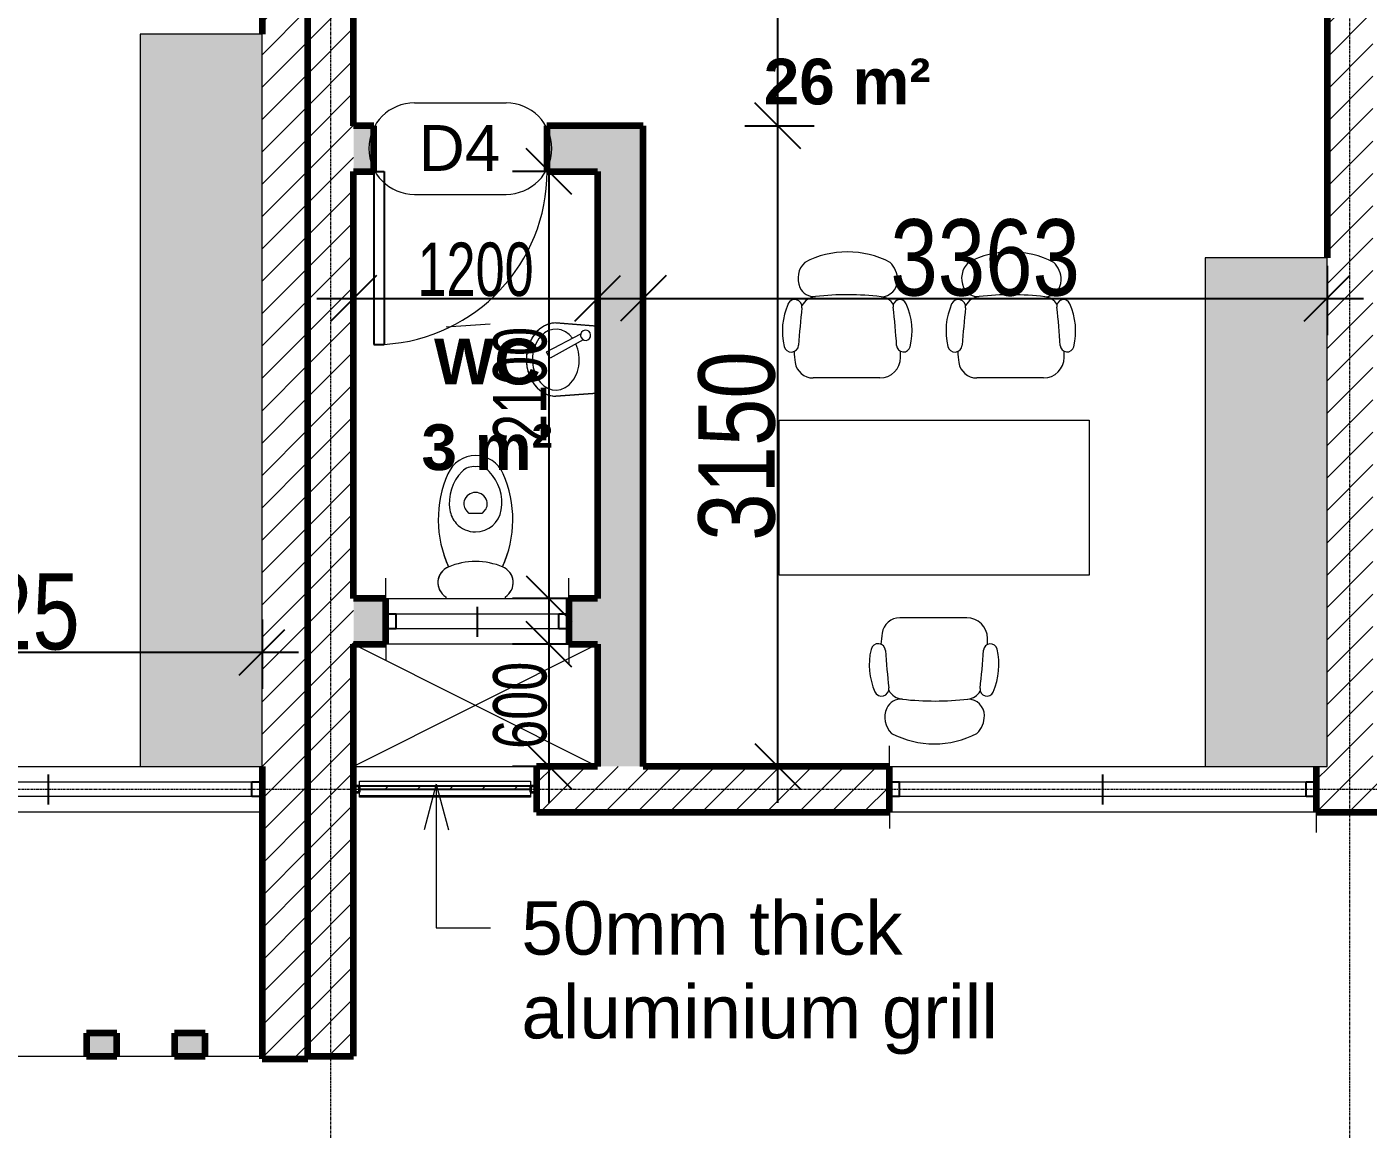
# Model space of a CAD drawing. Header units: millimetres. Extents: x -35190 to 411743, y -233114 to 23872.
# Drawn here: x 169927 to 176524, y -13685 to -8265 of the extents above; entities that cross this region are included whole.
import ezdxf

# ---------------------------------------------------------------- set-up
doc = ezdxf.new("R2010")
doc.units = ezdxf.units.MM
doc.linetypes.add('Grid Line', pattern=[22.225, 12.7, -3.175, 3.175, -3.175])
for name, color, linetype, lineweight in [('A-ANNO-DIMS', 211, 'Continuous', 9), ('A-AREA-IDEN', 2, 'Continuous', 9), ('A-DETL-GENF', 92, 'Continuous', 18), ('A-DETL-THIN', 151, 'Continuous', 18), ('A-DOOR', 31, 'Continuous', 18), ('A-DOOR-IDEN', 31, 'Continuous', 9), ('A-FLOR', 192, 'Continuous', 18), ('A-GLAZ', 151, 'Continuous', 18), ('A-GLAZ-CURT', 52, 'Continuous', 18), ('A-GLAZ-CWMG', 51, 'Continuous', 18), ('A-WALL', 113, 'Continuous', 18), ('A-WALL-PATT', 111, 'Continuous', 18), ('G-ANNO-TEXT', 231, 'Continuous', 9), ('I-FURN', 30, 'Continuous', 18), ('P-SANR-FIXT', 6, 'Continuous', 18), ('S-GRID', 1, 'Continuous', 9)]:
    doc.layers.add(name, color=color, linetype=linetype, lineweight=lineweight)
doc.styles.add('Arial_3', font='arial.ttf', dxfattribs={"width": 0.8, "height": 375})
doc.styles.add('Arial_6', font='arial.ttf', dxfattribs={"height": 525})
doc.styles.add('Arial_8', font='arial.ttf', dxfattribs={"width": 0.7, "height": 262.5})
doc.styles.add('Arial_9', font='arial.ttf', dxfattribs={"height": 180})
doc.styles.add('Arial_B', font='arialbd.ttf', dxfattribs={"height": 225})
doc.dimstyles.new('main_4_5mm', dxfattribs={"dimscale": 304.8, "dimtxt": 382.597275, "dimasz": 0.738189, "dimexe": 0.590551, "dimexo": 0.0625, "dimgap": 0.024606, "dimtad": 1, "dimdec": 0, "dimzin": 0, "dimdsep": 46, "dimtxsty": 'Arial_3', "dimblk1": 'OBLIQUE', "dimblk2": 'OBLIQUE', "dimsah": 1, "dimcen": 0.09, "dimdle": 0.590551, "dimazin": 0, "dimtfac": 1, "dimtdec": 4, "dimtix": 1, "dimtmove": 0, "dimatfit": 3, "dimfxl": 0.590551, "dimfxlon": 1, "dimtvp": 1, "dimtolj": 1, "dimtzin": 0, "dimarcsym": 2})
doc.dimstyles.new('small_3_5mm', dxfattribs={"dimscale": 304.8, "dimtxt": 267.818092, "dimasz": 0.738189, "dimexe": 0.590551, "dimexo": 0.0625, "dimgap": 0.024606, "dimtad": 1, "dimdec": 0, "dimzin": 0, "dimdsep": 46, "dimtxsty": 'Arial_8', "dimblk1": 'OBLIQUE', "dimblk2": 'OBLIQUE', "dimsah": 1, "dimcen": 0.09, "dimdle": 0.590551, "dimazin": 0, "dimtfac": 1, "dimtdec": 4, "dimtix": 1, "dimtmove": 0, "dimatfit": 3, "dimfxl": 0.590551, "dimfxlon": 1, "dimtvp": 1, "dimtolj": 1, "dimtzin": 0, "dimarcsym": 2})
pattern_1 = [(45, (140110.45, -3260.38), (-79.5495, 79.5495), [])]

# ---------------------------------------------------------------- blocks, each defined once
blk = doc.blocks.new('Sliding - 2L - SL2_1 X 1_8-V7-FIRST FLOOR')
at = {"layer": 'A-GLAZ'}
for p, q in [((-723.8, 112.5), (-723.8, 212.5)), ((1326.2, 35), (-673.8, 35)), ((-673.8, -35), (1326.2, -35)), ((-723.8, -112.5), (-723.8, -192.5)), ((1376.2, -112.5), (1376.2, -212.5))]:
    blk.add_line(p, q, dxfattribs=at)
at = {"layer": 'A-GLAZ', "lineweight": 25}
for p, q in [((326.2, -75), (326.2, 72.5)), ((-673.8, 35), (-723.8, 35)), ((-673.8, -35), (-673.8, 35)), ((1376.2, 35), (1326.2, 35)), ((1326.2, -35), (1326.2, 35)), ((-723.8, -35), (-673.8, -35)), ((1326.2, -35), (1376.2, -35))]:
    blk.add_line(p, q, dxfattribs=at)
blk = doc.blocks.new('Sliding - 2L - SL2_1 X 1_8-V8-FIRST FLOOR')
at = {"layer": 'A-GLAZ', "lineweight": 25}
for p, q in [((326.2, -75), (326.2, 72.5)), ((-673.8, 35), (-723.8, 35)), ((-673.8, -35), (-673.8, 35)), ((1376.2, 35), (1326.2, 35)), ((1326.2, -35), (1326.2, 35)), ((-723.8, -35), (-673.8, -35)), ((1326.2, -35), (1376.2, -35))]:
    blk.add_line(p, q, dxfattribs=at)
at = {"layer": 'A-GLAZ'}
for p, q in [((1326.2, 35), (-673.8, 35)), ((-673.8, -35), (1326.2, -35)), ((-723.8, -112.5), (-723.8, -192.5)), ((1376.2, -112.5), (1376.2, -212.5))]:
    blk.add_line(p, q, dxfattribs=at)
blk = doc.blocks.new('WC Dis w Cistern _7_ - 540 x 360mm-515151-FIRST FLOOR')
at = {"layer": 'P-SANR-FIXT'}
for p, q in [((-146.9, 0), (-146.9, -8.9)), ((-146.9, 0), (-146.9, -8.9)), ((146.9, -8.9), (146.9, 0)), ((146.9, -8.9), (146.9, 0)), ((-43.1, -430.6), (-30.8, -418.2)), ((-30.8, -418.2), (30.8, -418.2)), ((30.8, -418.2), (43.1, -430.6))]:
    blk.add_line(p, q, dxfattribs=at)
for centre, radius, start, end in [((-102.8, -78.7), 82.5, 122.27446, 248.81924), ((-102.8, -78.7), 82.5, 122.27446, 246.87823), ((102.8, -78.7), 82.5, 291.18076, 57.72554), ((102.8, -78.7), 82.5, 293.12177, 57.72554), ((375, -388.2), 558.4, 155.35449, 203.79689), ((375, -388.2), 558.4, 155.39027, 203.79689), ((0, 162.1), 344.3, 246.87823, 293.12177), ((-375, -388.2), 558.4, 336.20311, 24.64551), ((-375, -388.2), 558.4, 336.20311, 24.60973), ((0, -455.9), 128.2, 89.99847, 170.90608), ((0, -455.9), 128.2, 42.44528, 90.00153), ((0, -455.9), 128.2, 9.09392, 42.44528), ((90.5, -470.4), 219.9, 170.90608, 224.39736), ((-7.8, -465.9), 50, 135, 197.18646), ((7.8, -465.9), 50, 342.81705, 45), ((-90.5, -470.4), 219.9, 315.60264, 9.09392), ((0, -463.5), 58.1, 197.18646, 342.81705), ((1.4, -553), 150, 203.79689, 269.46886), ((1.4, -553), 150, 203.79689, 269.46886), ((-8.3, -567.1), 81.6, 224.39736, 275.83548), ((-1.4, -553), 150, 270.53114, 336.20311), ((-1.4, -553), 150, 270.53114, 336.20311), ((8.3, -567.1), 81.6, 264.16452, 315.60264)]:
    blk.add_arc(centre, radius, start, end, dxfattribs=at)
blk = doc.blocks.new('Steelcase Turnstone - A La Carte - Seating - Task Chair - Modified Round Back-V33-FIRST FLOOR')
at = {"layer": 'I-FURN'}
blk.add_line((160.9, -9.5), (-167.8, -9.5), dxfattribs=at)
for centre, radius, start, end in [((-167.8, -98.4), 88.9, 90, 171.56906), ((160.9, -111.1), 101.6, 0.08638, 90), ((315.7, -170.1), 577.7, 171.56906, 176.98315), ((-922.3, -112.8), 1184.9, 358.64006, 0.08638), ((12.8, -240.6), 331.6, 166.82933, 203.59988), ((-274.9, -173.3), 36.2, 3.33546, 166.82933), ((2857.8, 9.3), 3101.7, 183.33546, 186.74017), ((-2893.1, 22.1), 3142.2, 353.07189, 356.51024), ((276.9, -171.2), 33.7, 13.45869, 176.51024), ((-12.8, -240.6), 331.6, 336.15078, 13.45869), ((-258.2, -358.9), 36, 203.59988, 6.74017), ((-145.8, -321.6), 88.9, 209.82093, 263.63089), ((157, -327.3), 82.5, 276.61349, 328.40143), ((259.7, -361), 33.8, 173.07189, 336.15078), ((-131, -498.9), 111, 156.36911, 225.33537), ((-164, -484.5), 75, 83.63089, 156.36911), ((2.4, 1005.8), 1424.6, 263.63089, 276.61349), ((166.5, -490.6), 81.3, 0, 90), ((125.9, -490.6), 121.9, 314.28096, 0), ((1, -177.6), 451.9, 242.31577, 297.68423)]:
    blk.add_arc(centre, radius, start, end, dxfattribs=at)
blk = doc.blocks.new('M_Desk - 1525 x 762mm-564296-FIRST FLOOR')
at = {"layer": 'I-FURN'}
for p, q in [((-0.5, -762), (-0.5, 0)), ((-0.5, 0), (1524.5, 0)), ((1524.5, 0), (1524.5, -762)), ((1524.5, -762), (-0.5, -762))]:
    blk.add_line(p, q, dxfattribs=at)
blk = doc.blocks.new('Steelcase Turnstone - A La Carte - Seating - Task Chair - Modified Round Back-554156-FIRST FLOOR')
at = {"layer": 'I-FURN'}
blk.add_line((160.9, 9.5), (-167.8, 9.5), dxfattribs=at)
for centre, radius, start, end in [((1, 177.6), 451.9, 62.31577, 117.68423), ((-131, 498.9), 111, 134.66463, 203.63089), ((125.9, 490.6), 121.9, 360, 45.71904), ((166.5, 490.6), 81.3, 270, 360), ((-164, 484.5), 75, 203.63089, 276.36911), ((-145.8, 321.6), 88.9, 96.36911, 150.17907), ((2.4, -1005.8), 1424.6, 83.38651, 96.36911), ((157, 327.3), 82.5, 31.59857, 83.38651), ((12.8, 240.6), 331.6, 156.40012, 193.17067), ((-258.2, 358.9), 36, 353.25983, 156.40012), ((2857.8, -9.3), 3101.7, 173.25983, 176.66454), ((259.7, 361), 33.8, 23.84922, 186.92811), ((-2893.1, -22.1), 3142.2, 3.48976, 6.92811), ((-12.8, 240.6), 331.6, 346.54131, 23.84922), ((-274.9, 173.3), 36.2, 193.17067, 356.66454), ((315.7, 170.1), 577.7, 183.01685, 188.43094), ((276.9, 171.2), 33.7, 183.48976, 346.54131), ((-922.3, 112.8), 1184.9, 359.91362, 1.35994), ((-167.8, 98.4), 88.9, 188.43094, 270), ((160.9, 111.1), 101.6, 270, 359.91362)]:
    blk.add_arc(centre, radius, start, end, dxfattribs=at)
blk = doc.blocks.new('Basin - Small - Basin - Small-546006-FIRST FLOOR')
at = {"layer": 'P-SANR-FIXT'}
for p, q in [((-180, 205), (-165, 0)), ((-165, 0), (-180, 205)), ((7.1, 233.3), (37.7, 250.3)), ((97.3, 70.6), (7.1, 233.3)), ((37.7, 250.3), (126.8, 83)), ((165, 0), (180, 205)), ((180, 205), (165, 0))]:
    blk.add_line(p, q, dxfattribs=at)
for start, end in [(28, 208), (208, 28)]:
    blk.add_arc((119.5, 59), 25, start, end, dxfattribs=at)
for major_axis, ratio, start_param, end_param in [((-180, 0), 0.805556, 3.141593, 6.283185), ((150, 0), 0.766667, 5.476019, 11.537553)]:
    blk.add_ellipse((0, 205), major_axis=major_axis, ratio=ratio, start_param=start_param, end_param=end_param, dxfattribs=at)
blk.add_open_spline([(180, 205), (180, 210.5), (179.2, 221.4), (175.9, 237.3), (171.2, 250.4), (166.4, 260.6), (162.3, 267.9), (157.6, 275.1), (152.5, 282.2), (146.8, 289), (140.8, 295.5), (134.3, 301.6), (127.3, 307.6), (120, 313.2), (112.3, 318.4), (104.3, 323.3), (95.8, 327.8), (87.1, 332), (78.1, 335.7), (69, 339), (59.5, 341.9), (49.8, 344.4), (40.1, 346.4), (30.2, 348), (20.2, 349.2), (10.1, 349.8), (0, 350.1), (-10.1, 349.8), (-20.2, 349.2), (-30.2, 348), (-41.7, 346.2), (-54.7, 343.3), (-69, 339.1), (-82.7, 334), (-95.9, 327.9), (-108.4, 321), (-120, 313.3), (-131, 304.7), (-140.9, 295.5), (-149.8, 285.7), (-157.8, 275.2), (-164.5, 264.3), (-170.1, 252.9), (-174.5, 241.2), (-178.7, 225.5), (-180, 213.3), (-180, 205)], degree=3, knots=[0, 0, 0, 0, 0.035714, 0.071429, 0.107143, 0.125, 0.142857, 0.160714, 0.178571, 0.196429, 0.214286, 0.232143, 0.25, 0.267857, 0.285714, 0.303571, 0.321429, 0.339286, 0.357143, 0.375, 0.392857, 0.410714, 0.428571, 0.446429, 0.464286, 0.482143, 0.5, 0.517857, 0.535714, 0.553571, 0.571429, 0.598214, 0.625, 0.651786, 0.678571, 0.705357, 0.732143, 0.758929, 0.785714, 0.8125, 0.839286, 0.866071, 0.892857, 0.919643, 0.946429, 1, 1, 1, 1], dxfattribs=at)
blk = doc.blocks.new('M_Single-Flush - 850 x 2100mm-428653-FIRST FLOOR')
at = {"layer": 'A-DOOR', "lineweight": 25}
for p, q in [((374, 112.5), (374, 962.7)), ((425, 962.7), (374, 962.7)), ((425, 112.5), (425, 962.7)), ((425, 112.5), (374, 112.5))]:
    blk.add_line(p, q, dxfattribs=at)
at = {"layer": 'A-DOOR'}
blk.add_arc((425, 112.5), 851.7, 93.43297, 180, dxfattribs=at)
blk = doc.blocks.new('grill panel - grill panel-V68-FIRST FLOOR')
at = {"layer": 'A-GLAZ-CURT'}
for p, q in [((-420, -32.3), (-420, -15)), ((-420, -39.4), (-420, -32.3)), ((420, -32.3), (-420, -32.3)), ((420, -39.4), (-420, -39.4)), ((420, -15), (420, -32.3)), ((420, -32.3), (420, -39.4))]:
    blk.add_line(p, q, dxfattribs=at)
blk = doc.blocks.new('grill panel - grill panel-V69-FIRST FLOOR')
at = {"layer": 'A-GLAZ-CURT'}
h = blk.add_hatch(dxfattribs=at)
h.set_pattern_fill('FP_34', color=256, style=0, pattern_type=2)
h.set_pattern_definition([(45, (-31873.9, 8752.82), (-79.5495, 79.5495), [])])
h.paths.add_polyline_path([(-153.3, 0.4), (420, 0.4), (420, 14.6), (-420, 14.6), (-420, 0.4)])
for p, q in [((-420, 15), (-420, 39.4)), ((-420, 39.4), (420, 39.4)), ((420, 39.4), (420, 15))]:
    blk.add_line(p, q, dxfattribs=at)
at = {"layer": 'A-GLAZ-CURT', "lineweight": 25}
for p, q in [((-420, 14.6), (-420, 0.4)), ((420, 14.6), (-420, 14.6)), ((-420, 0.4), (420, 0.4)), ((420, 0.4), (420, 14.6))]:
    blk.add_line(p, q, dxfattribs=at)
blk = doc.blocks.new('Rectangular Mullion - 30mm Square-V70-FIRST FLOOR')
at = {"layer": 'A-GLAZ-CWMG'}
h = blk.add_hatch(dxfattribs=at)
h.set_pattern_fill('FP_35', color=256, style=0, pattern_type=2)
h.set_pattern_definition([(315, (-32323.9, -8752.82), (79.5495, 79.5495), [])])
h.paths.add_polyline_path([(-30, 15), (0, 15), (0, -15), (-30, -14.6), (-30, -0.4)])
at = {"layer": 'A-GLAZ-CWMG', "lineweight": 35}
for p, q in [((-30, 15), (0, 15)), ((-30, -14.6), (-30, 15)), ((0, 15), (0, -15)), ((0, -15), (-30, -15))]:
    blk.add_line(p, q, dxfattribs=at)
blk = doc.blocks.new('Rectangular Mullion - 30mm Square-V71-FIRST FLOOR')
at = {"layer": 'A-GLAZ-CWMG', "lineweight": 35}
for p, q in [((0, 15), (-30, 15)), ((-30, 15), (-30, -14.6)), ((0, -15), (0, 15)), ((-30, -15), (0, -15))]:
    blk.add_line(p, q, dxfattribs=at)
blk = doc.blocks.new('Sliding - 2L - SL_6-674563-FIRST FLOOR')
at = {"layer": 'A-GLAZ'}
for p, q in [((-123.8, 112.5), (-123.8, 212.5)), ((776.2, 112.5), (776.2, 212.5)), ((726.2, 35), (-73.8, 35)), ((-73.8, -35), (726.2, -35)), ((-123.8, -112.5), (-123.8, -192.5)), ((776.2, -112.5), (776.2, -212.5))]:
    blk.add_line(p, q, dxfattribs=at)
at = {"layer": 'A-GLAZ', "lineweight": 25}
for p, q in [((326.2, -75), (326.2, 72.5)), ((-73.8, 35), (-123.8, 35)), ((-73.8, -35), (-73.8, 35)), ((776.2, 35), (726.2, 35)), ((726.2, -35), (726.2, 35)), ((-123.8, -35), (-73.8, -35)), ((726.2, -35), (776.2, -35))]:
    blk.add_line(p, q, dxfattribs=at)
blk = doc.blocks.new('_Oblique')
at = {"color": 0, "linetype": 'ByBlock', "lineweight": -2}
blk.add_line((-0.5, -0.5), (0.5, 0.5), dxfattribs=at)
blk = doc.blocks.new('*D3988')
at = {"layer": 'A-ANNO-DIMS', "color": 0, "lineweight": -2, "transparency": 16777216}
for p, q in [((171534.4, -9439.1), (171534.4, -9780)), ((172734.4, -9439.1), (172734.4, -9780)), ((171354.4, -9600), (172914.4, -9600))]:
    blk.add_line(p, q, dxfattribs=at)
at = {"layer": 'Defpoints', "color": 0, "transparency": 16777216}
for p in [(171534.4, -9420), (172734.4, -9420), (172734.4, -9600)]:
    blk.add_point(p, dxfattribs=at)
at = {"layer": 'A-ANNO-DIMS', "color": 0, "lineweight": -2, "transparency": 16777216, "xscale": 224.9999999999999, "yscale": 224.9999999999999, "zscale": 224.9999999999999, "rotation": 180}
blk.add_blockref('_Oblique', (171534.4, -9600), dxfattribs=at)
at = {"layer": 'A-ANNO-DIMS', "color": 0, "lineweight": -2, "transparency": 16777216, "xscale": 224.9999999999999, "yscale": 224.9999999999999, "zscale": 224.9999999999999}
blk.add_blockref('_Oblique', (172734.4, -9600), dxfattribs=at)
at = {"layer": 'A-ANNO-DIMS', "color": 0, "transparency": 16777216, "insert": (172134.4, -9458.5), "char_height": 262.5, "width": 672.429, "attachment_point": 5, "style": 'Arial_8'}
blk.add_mtext('\\A1;1200', dxfattribs=at)
blk = doc.blocks.new('*D3989')
at = {"layer": 'A-ANNO-DIMS', "color": 0, "lineweight": -2, "transparency": 16777216}
for p, q in [((172959.4, -9439.1), (172959.4, -9780)), ((176321.9, -9439.1), (176321.9, -9780)), ((172779.4, -9600), (176501.9, -9600))]:
    blk.add_line(p, q, dxfattribs=at)
at = {"layer": 'Defpoints', "color": 0, "transparency": 16777216}
for p in [(172959.4, -9420), (176321.9, -9420), (176321.9, -9600)]:
    blk.add_point(p, dxfattribs=at)
at = {"layer": 'A-ANNO-DIMS', "color": 0, "lineweight": -2, "transparency": 16777216, "xscale": 224.9999999999999, "yscale": 224.9999999999999, "zscale": 224.9999999999999, "rotation": 180}
blk.add_blockref('_Oblique', (172959.4, -9600), dxfattribs=at)
at = {"layer": 'A-ANNO-DIMS', "color": 0, "lineweight": -2, "transparency": 16777216, "xscale": 224.9999999999999, "yscale": 224.9999999999999, "zscale": 224.9999999999999}
blk.add_blockref('_Oblique', (176321.9, -9600), dxfattribs=at)
at = {"layer": 'A-ANNO-DIMS', "color": 0, "transparency": 16777216, "insert": (174640.6, -9400.9), "char_height": 375, "width": 1101.88, "attachment_point": 5, "style": 'Arial_3'}
blk.add_mtext('\\A1;3363', dxfattribs=at)
blk = doc.blocks.new('*D3990')
at = {"layer": 'A-ANNO-DIMS', "color": 0, "lineweight": -2, "transparency": 16777216}
for p, q in [((173619.6, -5320.7), (173619.6, -8930.7)), ((173780.5, -5500.7), (173439.6, -5500.7)), ((173458.6, -8750.7), (173799.6, -8750.7))]:
    blk.add_line(p, q, dxfattribs=at)
at = {"layer": 'Defpoints', "color": 0, "transparency": 16777216}
for p in [(173799.6, -5500.7), (173439.6, -8750.7), (173619.6, -8750.7)]:
    blk.add_point(p, dxfattribs=at)
at = {"layer": 'A-ANNO-DIMS', "color": 0, "lineweight": -2, "transparency": 16777216, "xscale": 224.9999999999999, "yscale": 224.9999999999999, "zscale": 224.9999999999999}
for p, rotation in [((173619.6, -5500.7), 90), ((173619.6, -8750.7), 270)]:
    blk.add_blockref('_Oblique', p, dxfattribs=dict(at, rotation=rotation))
at = {"layer": 'A-ANNO-DIMS', "color": 0, "transparency": 16777216, "insert": (173420.5, -7125.7), "char_height": 375, "width": 1101.88, "attachment_point": 5, "rotation": 90, "style": 'Arial_3'}
blk.add_mtext('\\A1;3250', dxfattribs=at)
blk = doc.blocks.new('*D3991')
at = {"layer": 'A-ANNO-DIMS', "color": 0, "lineweight": -2, "transparency": 16777216}
for p, q in [((173619.6, -8570.7), (173619.6, -12080.7)), ((173458.6, -8750.7), (173799.6, -8750.7)), ((173780.5, -11900.7), (173439.6, -11900.7))]:
    blk.add_line(p, q, dxfattribs=at)
at = {"layer": 'Defpoints', "color": 0, "transparency": 16777216}
for p in [(173439.6, -8750.7), (173619.6, -11900.7), (173799.6, -11900.7)]:
    blk.add_point(p, dxfattribs=at)
at = {"layer": 'A-ANNO-DIMS', "color": 0, "lineweight": -2, "transparency": 16777216, "xscale": 224.9999999999999, "yscale": 224.9999999999999, "zscale": 224.9999999999999}
for p, rotation in [((173619.6, -8750.7), 90), ((173619.6, -11900.7), 270)]:
    blk.add_blockref('_Oblique', p, dxfattribs=dict(at, rotation=rotation))
at = {"layer": 'A-ANNO-DIMS', "color": 0, "transparency": 16777216, "insert": (173420.5, -10325.7), "char_height": 375, "width": 1101.88, "attachment_point": 5, "rotation": 90, "style": 'Arial_3'}
blk.add_mtext('\\A1;3150', dxfattribs=at)
blk = doc.blocks.new('*D3992')
at = {"layer": 'A-ANNO-DIMS', "color": 0, "lineweight": -2, "transparency": 16777216}
for p, q in [((172495.3, -11120.7), (172495.3, -12080.7)), ((172656.3, -11300.7), (172315.3, -11300.7)), ((172656.3, -11900.7), (172315.3, -11900.7))]:
    blk.add_line(p, q, dxfattribs=at)
at = {"layer": 'Defpoints', "color": 0, "transparency": 16777216}
for p in [(172675.3, -11300.7), (172495.3, -11900.7), (172675.3, -11900.7)]:
    blk.add_point(p, dxfattribs=at)
at = {"layer": 'A-ANNO-DIMS', "color": 0, "lineweight": -2, "transparency": 16777216, "xscale": 224.9999999999999, "yscale": 224.9999999999999, "zscale": 224.9999999999999}
for p, rotation in [((172495.3, -11300.7), 90), ((172495.3, -11900.7), 270)]:
    blk.add_blockref('_Oblique', p, dxfattribs=dict(at, rotation=rotation))
at = {"layer": 'A-ANNO-DIMS', "color": 0, "transparency": 16777216, "insert": (172353.8, -11600.7), "char_height": 262.5, "width": 504.322, "attachment_point": 5, "rotation": 90, "style": 'Arial_8'}
blk.add_mtext('\\A1;600', dxfattribs=at)
blk = doc.blocks.new('*D3993')
at = {"layer": 'A-ANNO-DIMS', "color": 0, "lineweight": -2, "transparency": 16777216}
for p, q in [((172495.3, -8795.7), (172495.3, -11255.7)), ((172656.3, -8975.7), (172315.3, -8975.7)), ((172656.3, -11075.7), (172315.3, -11075.7))]:
    blk.add_line(p, q, dxfattribs=at)
at = {"layer": 'Defpoints', "color": 0, "transparency": 16777216}
for p in [(172675.3, -8975.7), (172495.3, -11075.7), (172675.3, -11075.7)]:
    blk.add_point(p, dxfattribs=at)
at = {"layer": 'A-ANNO-DIMS', "color": 0, "lineweight": -2, "transparency": 16777216, "xscale": 224.9999999999999, "yscale": 224.9999999999999, "zscale": 224.9999999999999}
for p, rotation in [((172495.3, -8975.7), 90), ((172495.3, -11075.7), 270)]:
    blk.add_blockref('_Oblique', p, dxfattribs=dict(at, rotation=rotation))
at = {"layer": 'A-ANNO-DIMS', "color": 0, "transparency": 16777216, "insert": (172353.8, -10025.7), "char_height": 262.5, "width": 672.429, "attachment_point": 5, "rotation": 90, "style": 'Arial_8'}
blk.add_mtext('\\A1;2100', dxfattribs=at)
blk = doc.blocks.new('*D3555')
at = {"layer": 'A-ANNO-DIMS', "color": 0, "lineweight": -2, "transparency": 16777216}
for p, q in [((168359.4, -11501), (168359.4, -11160.1)), ((171084.4, -11179.1), (171084.4, -11520.1)), ((168179.4, -11340.1), (171264.4, -11340.1))]:
    blk.add_line(p, q, dxfattribs=at)
at = {"layer": 'Defpoints', "color": 0, "transparency": 16777216}
for p in [(171084.4, -11160.1), (171084.4, -11340.1), (168359.4, -11520.1)]:
    blk.add_point(p, dxfattribs=at)
at = {"layer": 'A-ANNO-DIMS', "color": 0, "lineweight": -2, "transparency": 16777216, "xscale": 224.9999999999999, "yscale": 224.9999999999999, "zscale": 224.9999999999999, "rotation": 180}
blk.add_blockref('_Oblique', (168359.4, -11340.1), dxfattribs=at)
at = {"layer": 'A-ANNO-DIMS', "color": 0, "lineweight": -2, "transparency": 16777216, "xscale": 224.9999999999999, "yscale": 224.9999999999999, "zscale": 224.9999999999999}
blk.add_blockref('_Oblique', (171084.4, -11340.1), dxfattribs=at)
at = {"layer": 'A-ANNO-DIMS', "color": 0, "transparency": 16777216, "insert": (169721.9, -11141.1), "char_height": 375, "width": 1101.88, "attachment_point": 5, "style": 'Arial_3'}
blk.add_mtext('\\A1;2725', dxfattribs=at)
blk = doc.blocks.new('M_Door Tag - M_Door Tag-1233-FIRST FLOOR')
at = {"layer": 'A-DOOR-IDEN'}
for p, q in [((-3, 3), (3, 3)), ((-3, -3), (3, -3))]:
    blk.add_line(p, q, dxfattribs=at)
for centre, start, end in [((-3, 0), 90, 270), ((3, 0), 270, 90)]:
    blk.add_arc(centre, 3, start, end, dxfattribs=at)

msp = doc.modelspace()

# ---------------------------------------------------------------- hatches: boundary and pattern name
at = {"layer": 'A-DETL-GENF'}
for points in [[(170685.8, -11900.7), (171084.4, -11900.7), (171084.4, -8300.7), (170484.4, -8300.7), (170484.4, -11900.7)], [(176269.4, -11900.7), (176321.9, -11900.7), (176321.9, -9400.7), (175721.9, -9400.7), (175721.9, -11900.7)]]:
    msp.add_hatch(color=7, dxfattribs=at).paths.add_polyline_path(points)
at = {"layer": 'A-WALL-PATT'}
h = msp.add_hatch(dxfattribs=at)
h.set_pattern_fill('FP_1', color=256, style=0, pattern_type=2)
h.set_pattern_definition(pattern_1)
h.paths.add_polyline_path([(171534.4, -13325.7), (171534.4, -5275.7), (171309.4, -5275.7), (171309.4, -13325.7)])
h = msp.add_hatch(dxfattribs=at)
h.set_pattern_fill('FP_1', color=256, style=0, pattern_type=2)
h.set_pattern_definition(pattern_1)
h.paths.add_polyline_path([(176546.9, -11900.7), (176546.9, -5275.7), (176321.9, -5275.7), (176321.9, -11900.7), (176412, -11900.7)])
h = msp.add_hatch(dxfattribs=at)
h.set_pattern_fill('FP_1', color=256, style=0, pattern_type=2)
h.set_pattern_definition(pattern_1)
h.paths.add_polyline_path([(171309.4, -13338.2), (171309.4, -5500.7), (171084.4, -5500.7), (171084.4, -13338.2)])
h = msp.add_hatch(color=1, dxfattribs=at)
h.paths.add_polyline_path([(172734.4, -8975.7), (172959.4, -8975.7), (172959.4, -8750.7), (172484.4, -8750.7), (172484.4, -8975.7)])
h.paths.add_polyline_path([(171548.9, -8975.7), (171634.4, -8975.7), (171634.4, -8750.7), (171534.4, -8750.7), (171534.4, -8975.7)])
for points in [[(172734.4, -11900.7), (172959.4, -11900.7), (172959.4, -8975.7), (172734.4, -8975.7), (172734.4, -11858.9)], [(170370.6, -13325.7), (170370.6, -13213.2), (170220.6, -13213.2), (170220.6, -13325.7)], [(170685.8, -13325.7), (170804, -13325.7), (170804, -13213.2), (170654, -13213.2), (170654, -13325.7)]]:
    msp.add_hatch(color=1, dxfattribs=at).paths.add_polyline_path(points)
h = msp.add_hatch(color=1, dxfattribs=at)
h.paths.add_polyline_path([(171534.4, -11300.7), (171693.4, -11300.7), (171693.4, -11075.7), (171534.4, -11075.7)])
h.paths.add_polyline_path([(172734.4, -11300.7), (172734.4, -11075.7), (172593.4, -11075.7), (172593.4, -11300.7)])
h = msp.add_hatch(dxfattribs=at)
h.set_pattern_fill('FP_1', color=256, style=0, pattern_type=2)
h.set_pattern_definition(pattern_1)
h.paths.add_polyline_path([(172734.4, -12125.7), (174169.4, -12125.7), (174169.4, -11900.7), (172434.4, -11900.7), (172434.4, -12125.7)])
h.paths.add_polyline_path([(176984.6, -12125.7), (177940.4, -12125.7), (177940.4, -11900.7), (176269.4, -11900.7), (176269.4, -12125.7), (176698.3, -12125.7)])
h.paths.add_polyline_path([(180420.3, -12125.7), (181559.4, -12125.7), (181559.4, -11900.7), (179440.4, -11900.7), (179440.4, -12125.7), (180134, -12125.7)])

# ---------------------------------------------------------------- linework, layer by layer
at = {"layer": 'A-AREA-IDEN'}
msp.add_line((171989.9, -9740.4), (172206.1, -9725.4), dxfattribs=at)
at = {"layer": 'A-DETL-THIN'}
for p, q in [((171084.4, -8300.7), (170484.4, -8300.7)), ((170484.4, -8300.7), (170484.4, -11900.7)), ((171084.4, -11900.7), (171084.4, -8300.7)), ((176321.9, -9400.7), (175721.9, -9400.7)), ((175721.9, -9400.7), (175721.9, -11900.7)), ((176321.9, -11900.7), (176321.9, -9400.7)), ((171534.4, -11300.7), (172734.4, -11900.7)), ((172734.4, -11300.7), (171534.4, -11900.7)), ((170484.4, -11900.7), (171084.4, -11900.7)), ((175721.9, -11900.7), (176321.9, -11900.7)), ((171309.4, -13325.7), (171309.4, -12125.7)), ((162384.4, -13325.7), (171309.4, -13325.7))]:
    msp.add_line(p, q, dxfattribs=at)
at = {"layer": 'A-FLOR'}
for p, q in [((171534.4, -11900.7), (172434.4, -11900.7)), ((169920.6, -13325.7), (170220.6, -13325.7)), ((170370.6, -13325.7), (170654, -13325.7)), ((170804, -13325.7), (171084.4, -13325.7))]:
    msp.add_line(p, q, dxfattribs=at)
at = {"layer": 'A-WALL', "lineweight": 140}
for p, q in [((171309.4, -13338.2), (171309.4, -5275.7)), ((171084.4, -5500.7), (171084.4, -8300.7)), ((171534.4, -8750.7), (171534.4, -5500.7)), ((176321.9, -5500.7), (176321.9, -9400.7)), ((171534.4, -11075.7), (171534.4, -8975.7)), ((171693.4, -11075.7), (171534.4, -11075.7)), ((171693.4, -11300.7), (171693.4, -11075.7)), ((172734.4, -11075.7), (172593.4, -11075.7)), ((172593.4, -11075.7), (172593.4, -11300.7)), ((171534.4, -13325.7), (171534.4, -11300.7)), ((171534.4, -11300.7), (171693.4, -11300.7)), ((172593.4, -11300.7), (172734.4, -11300.7)), ((171084.4, -11900.7), (171084.4, -13338.2)), ((172734.4, -11900.7), (172434.4, -11900.7)), ((172434.4, -11900.7), (172434.4, -12125.7)), ((174169.4, -11900.7), (172959.4, -11900.7)), ((174169.4, -12125.7), (174169.4, -11900.7)), ((176269.4, -11900.7), (176269.4, -12125.7)), ((172434.4, -12125.7), (174169.4, -12125.7)), ((176269.4, -12125.7), (177940.4, -12125.7)), ((170370.6, -13213.2), (170220.6, -13213.2)), ((170220.6, -13213.2), (170220.6, -13325.7)), ((170370.6, -13325.7), (170370.6, -13213.2)), ((170804, -13213.2), (170654, -13213.2)), ((170654, -13213.2), (170654, -13325.7)), ((170804, -13325.7), (170804, -13213.2)), ((170220.6, -13325.7), (170370.6, -13325.7)), ((170654, -13325.7), (170804, -13325.7)), ((171084.4, -13338.2), (171309.4, -13338.2)), ((171309.4, -13325.7), (171534.4, -13325.7))]:
    msp.add_line(p, q, dxfattribs=at)
at = {"layer": 'A-WALL', "color": 250, "lineweight": 140}
for p, q in [((171634.4, -8750.7), (171534.4, -8750.7)), ((171634.4, -8975.7), (171634.4, -8750.7)), ((172959.4, -8750.7), (172484.4, -8750.7)), ((172484.4, -8750.7), (172484.4, -8975.7)), ((172959.4, -11900.7), (172959.4, -8750.7)), ((171534.4, -8975.7), (171634.4, -8975.7)), ((172484.4, -8975.7), (172734.4, -8975.7)), ((172734.4, -8975.7), (172734.4, -11075.7)), ((172734.4, -11300.7), (172734.4, -11900.7))]:
    msp.add_line(p, q, dxfattribs=at)
at = {"layer": 'A-WALL'}
for p, q in [((171693.4, -11075.7), (172593.4, -11075.7)), ((172593.4, -11300.7), (171693.4, -11300.7)), ((169584.4, -11900.7), (170484.4, -11900.7)), ((174169.4, -11900.7), (175721.9, -11900.7)), ((171084.4, -12125.7), (168984.4, -12125.7)), ((176269.4, -12125.7), (174169.4, -12125.7))]:
    msp.add_line(p, q, dxfattribs=at)
at = {"layer": 'G-ANNO-TEXT', "color": 50}
for p, q in [((171941.3, -11988), (171881, -12213)), ((171941.3, -11988), (172001.6, -12213)), ((171941.3, -11988), (171941.3, -12695.5)), ((171941.3, -12695.5), (172207.4, -12695.5))]:
    msp.add_line(p, q, dxfattribs=at)
at = {"layer": 'S-GRID', "linetype": 'Grid Line'}
for p, q in [((171421.9, -26662), (171421.9, 15610.8)), ((176434.4, -26662), (176434.4, 15610.8)), ((124075.2, -12013.2), (187181.8, -12013.2))]:
    msp.add_line(p, q, dxfattribs=at)

# ---------------------------------------------------------------- block references
at = {"layer": 'A-DOOR', "rotation": 180}
msp.add_blockref('M_Single-Flush - 850 x 2100mm-428653-FIRST FLOOR', (172059.4, -8863.2), dxfattribs=at)
at = {"layer": 'A-DOOR-IDEN', "xscale": 74.99999999999996, "yscale": 74.99999999999996, "zscale": 74.99999999999996}
msp.add_blockref('M_Door Tag - M_Door Tag-1233-FIRST FLOOR', (172059.4, -8863.2), dxfattribs=at)
at = {"layer": 'A-GLAZ'}
for name, p in [('Sliding - 2L - SL_6-674563-FIRST FLOOR', (171817.2, -11188.2)), ('Sliding - 2L - SL2_1 X 1_8-V7-FIRST FLOOR', (174893.2, -12013.2)), ('Sliding - 2L - SL2_1 X 1_8-V8-FIRST FLOOR', (169708.2, -12013.2))]:
    msp.add_blockref(name, p, dxfattribs=at)
at = {"layer": 'A-GLAZ-CURT'}
for name in ['grill panel - grill panel-V69-FIRST FLOOR', 'grill panel - grill panel-V68-FIRST FLOOR']:
    msp.add_blockref(name, (171984.4, -12013.2), dxfattribs=at)
at = {"layer": 'A-GLAZ-CWMG', "rotation": 180}
msp.add_blockref('Rectangular Mullion - 30mm Square-V71-FIRST FLOOR', (171534.4, -12013.2), dxfattribs=at)
at = {"layer": 'A-GLAZ-CWMG', "extrusion": (0, 0, -1), "rotation": 180}
msp.add_blockref('Rectangular Mullion - 30mm Square-V70-FIRST FLOOR', (-172434.4, -12013.2), dxfattribs=at)
at = {"layer": 'I-FURN'}
for name, p in [('Steelcase Turnstone - A La Carte - Seating - Task Chair - Modified Round Back-554156-FIRST FLOOR', (173962.1, -10000.7)), ('Steelcase Turnstone - A La Carte - Seating - Task Chair - Modified Round Back-554156-FIRST FLOOR', (174766.9, -10000.7)), ('M_Desk - 1525 x 762mm-564296-FIRST FLOOR', (173627.4, -10198.7)), ('Steelcase Turnstone - A La Carte - Seating - Task Chair - Modified Round Back-V33-FIRST FLOOR', (174389.4, -11160.7))]:
    msp.add_blockref(name, p, dxfattribs=at)
at = {"layer": 'P-SANR-FIXT'}
for name, p, rotation in [('Basin - Small - Basin - Small-546006-FIRST FLOOR', (172734.4, -9900.7), 90.00000000000011), ('WC Dis w Cistern _7_ - 540 x 360mm-515151-FIRST FLOOR', (172134.4, -11075.7), 180)]:
    msp.add_blockref(name, p, dxfattribs=dict(at, rotation=rotation))

# ---------------------------------------------------------------- texts
at = {"layer": 'A-AREA-IDEN', "char_height": 225, "attachment_point": 1, "style": 'Arial_B'}
for s, insert, width in [('26 m²', (173551.4, -8421.2), 1010.126), ('WC', (171930.1, -9798), 643.354), ('3 m²', (171868.2, -10218.9), 793.671)]:
    msp.add_mtext(s, dxfattribs=dict(at, insert=insert, width=width))
at = {"layer": 'A-DOOR-IDEN', "insert": (171854.3, -8747.8), "char_height": 225, "width": 493.038, "attachment_point": 1, "style": 'Arial_9'}
msp.add_mtext('D4', dxfattribs=at)
at = {"layer": 'G-ANNO-TEXT', "color": 7, "insert": (172359.8, -12564.2), "char_height": 262.5, "width": 2453.164, "attachment_point": 1, "style": 'Arial_6', "bg_fill": 3, "box_fill_scale": 1.25, "bg_fill_color": 256, "bg_fill_true_color": 13158600, "bg_fill_transparency": 0}
msp.add_mtext('50mm thick ', dxfattribs=at)

# ---------------------------------------------------------------- dimensions: what is measured, and where the dimension line sits
at = {"layer": 'A-ANNO-DIMS'}
for base, p1, p2, dimstyle, override, picture, middle in [((173619.6, -8750.7), (173799.6, -5500.7), (173439.6, -8750.7), 'main_4_5mm', {"dimpost": '<>', "dimfxl": 3269.877674}, '*D3990', (173420.5, -7125.7)), ((173619.6, -11900.7), (173439.6, -8750.7), (173799.6, -11900.7), 'main_4_5mm', {"dimpost": '<>', "dimfxl": 3170.504692}, '*D3991', (173420.5, -10325.7)), ((172495.3, -11075.7), (172675.3, -8975.7), (172675.3, -11075.7), 'small_3_5mm', {"dimpost": '<>', "dimfxl": 2100}, '*D3993', (172353.8, -10025.7)), ((172495.3, -11900.7), (172675.3, -11300.7), (172675.3, -11900.7), 'small_3_5mm', {"dimpost": '<>', "dimfxl": 600}, '*D3992', (172353.8, -11600.7))]:
    dim = msp.add_linear_dim(base=base, p1=p1, p2=p2, angle=90, dimstyle=dimstyle, override=override, dxfattribs=at)
    dim.commit()
    dim.dimension.update_dxf_attribs({"geometry": picture, "text_midpoint": middle})
for base, p1, p2, dimstyle, override, picture, middle in [((176321.8591144, -9600.032616), (172959.3591144, -9420.032616), (176321.8591144, -9420.032616), 'main_4_5mm', {"dimpost": '<>', "dimfxl": 3362.5}, '*D3989', (174640.6091144, -9400.9398466)), ((172734.4, -9600), (171534.4, -9420), (172734.4, -9420), 'small_3_5mm', {"dimpost": '<>', "dimfxl": 1200}, '*D3988', (172134.4, -9458.5)), ((171084.4, -11340.1), (168359.4, -11520.1), (171084.4, -11160.1), 'main_4_5mm', {"dimpost": '<>', "dimfxl": 2748.676954}, '*D3555', (169721.9, -11141.1))]:
    dim = msp.add_linear_dim(base=base, p1=p1, p2=p2, dimstyle=dimstyle, override=override, dxfattribs=at)
    dim.commit()
    dim.dimension.update_dxf_attribs({"geometry": picture, "text_midpoint": middle})

# ---------------------------------------------------------------- next in the draw order: texts
at = {"layer": 'G-ANNO-TEXT', "color": 7, "insert": (172359.8, -12976), "char_height": 262.5, "width": 2910.126, "attachment_point": 1, "style": 'Arial_6', "bg_fill": 3, "box_fill_scale": 1.25, "bg_fill_color": 256, "bg_fill_true_color": 13158600, "bg_fill_transparency": 0}
msp.add_mtext('aluminium grill', dxfattribs=at)

doc.saveas('drawing.dxf')
